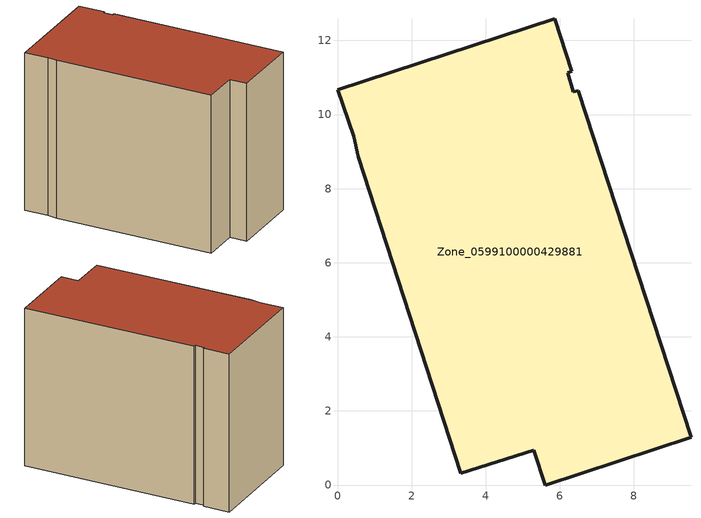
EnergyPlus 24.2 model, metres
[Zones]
Zone_0599100000429881
 floor ground (C_G): 0.43,9.42 0,10.67 5.86,12.58 6.32,11.17 6.21,11.12 6.36,10.62 6.49,10.64 9.54,1.28 5.61,0 5.3,0.94 3.33,0.32 0.56,8.87 z3.03
 wall outside (C_F): 0.56,8.87 3.33,0.32 5.3,0.94 5.61,0 9.54,1.28 6.49,10.64 6.36,10.62 6.21,11.12 6.32,11.17 5.86,12.58 0,10.67 0.43,9.42 0.56,8.87 z3.03:12.12
 roof outside (C_R): 6.36,10.62 6.21,11.12 6.32,11.17 5.86,12.58 0,10.67 0.43,9.42 0.56,8.87 3.33,0.32 5.3,0.94 5.61,0 9.54,1.28 6.49,10.64 z12.12
[BUILDING]
Pand.0599100000429881: North Axis=0; Terrain=City; Loads Convergence Tolerance Value=0.04; Temperature Convergence Tolerance Value=0.4; Solar Distribution=FullExterior; Maximum Number of Warmup Days=25; Minimum Number of Warmup Days=1
[Site:Location]
Rotterdam.The.Hague.AP_ZH_NLD Design_Conditions: Latitude=51.96; Longitude=4.45; Time Zone=1; Elevation=-4.5
[SITE:GROUNDTEMPERATURE:BUILDINGSURFACE]
18, 18, 18, 18, 18, 18, 18, 18, 18, 18, 18, 18
[MATERIAL] Thermal Absorptance=0.9; Solar Absorptance=0.7; Visible Absorptance=0.7
Name | Roughness | Thickness | Conductivity | Density | Specific Heat
G.TC.2006-2014 | MediumSmooth | 0.15 | 0.06 | 540 | 1210
F.TC.2006-2014 | Rough | 0.3 | 0.12 | 1920 | 840
R.TC.2006-2014 | MediumRough | 0.2 | 0.08 | 1500 | 1000
[CONSTRUCTION]
C_G: G.TC.2006-2014
C_F: F.TC.2006-2014
C_R: R.TC.2006-2014
[ZONE]
Zone_0599100000429881: Type=1; Multiplier=1; Ceiling Height=Autocalculate; Volume=Autocalculate; Floor Area=autocalculate; Part of Total Floor Area=Yes
[ZONEINFILTRATION:DESIGNFLOWRATE]
Infil_Zone_0599100000429881: Zone or ZoneList or Space or SpaceList=Zone_0599100000429881; Schedule=AlwaysOn; Design Flow Rate Calculation Method=Flow/Area; Flow Rate per Floor Area=0.0015; Constant Term Coefficient=1; Temperature Term Coefficient=0; Velocity Term Coefficient=0; Velocity Squared Term Coefficient=0
[HVACTEMPLATE:ZONE:IDEALLOADSAIRSYSTEM]
Zone_0599100000429881: Maximum Heating Supply Air Temperature=50; Minimum Cooling Supply Air Temperature=13; Maximum Heating Supply Air Humidity Ratio=0.0156; Minimum Cooling Supply Air Humidity Ratio=0.0077; Heating Limit=NoLimit; Cooling Limit=NoLimit; Dehumidification Control Type=ConstantSensibleHeatRatio; Cooling Sensible Heat Ratio=0.7; Dehumidification Setpoint=60; Humidification Control Type=None; Humidification Setpoint=30; Outdoor Air Method=None; Outdoor Air Flow Rate per Person=0.00944; Outdoor Air Flow Rate per Zone Floor Area=0; Outdoor Air Flow Rate per Zone=0; Demand Controlled Ventilation Type=None; Outdoor Air Economizer Type=NoEconomizer; Heat Recovery Type=None; Sensible Heat Recovery Effectiveness=0.7; Latent Heat Recovery Effectiveness=0.65
[ZONECONTROL:THERMOSTAT]
ThermostatControl_Zone_0599100000429881: Zone or ZoneList=Zone_0599100000429881; Control Type Schedule=DualSetpointControlType; Control 1=Thermostat_Zone_0599100000429881; Temperature Difference Between Cutout And Setpoint=0
[THERMOSTATSETPOINT:DUALSETPOINT]
Thermostat_Zone_0599100000429881: Heating Setpoint Temperature Schedule=HeatingSetpoint_Zone_0599100000429881; Cooling Setpoint Temperature Schedule=CoolingSetpoint_Zone_0599100000429881
[SCHEDULE:COMPACT]
HeatingSetpoint_Zone_0599100000429881: Through: 12/31, For: AllDays, Until: 24:00, 21
CoolingSetpoint_Zone_0599100000429881: Through: 12/31, For: AllDays, Until: 24:00, 24
DualSetpointControlType: Through: 12/31, For: AllDays, Until: 24:00, 4
AlwaysOn: Through: 12/31, For: AllDays, Until: 24:00, 1
